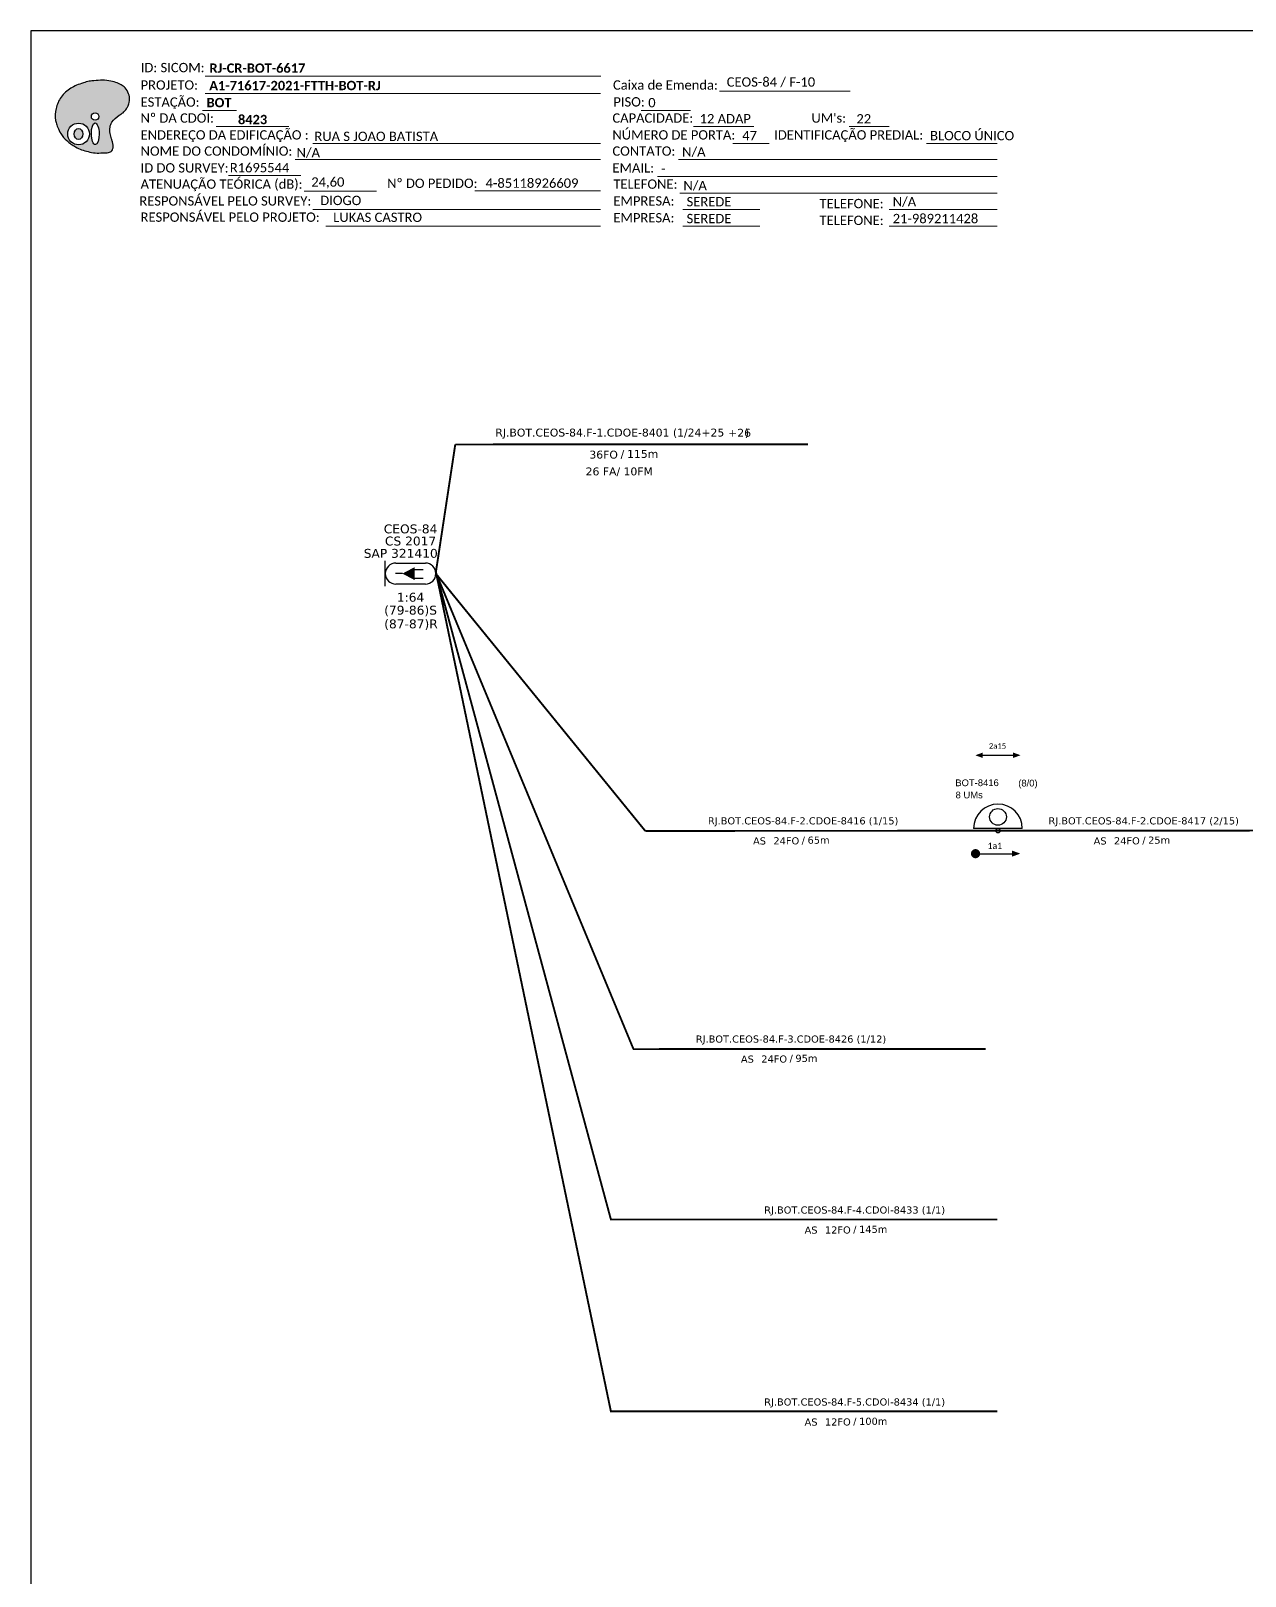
# Model space of a CAD drawing. Extents: x -89 to 749, y 705 to 1299.
# Drawn here: x -89.3 to 143.9, y 1002 to 1299 of the extents above; entities that cross this region are included whole.
import ezdxf
from ezdxf.enums import TextEntityAlignment as Align

# ---------------------------------------------------------------- set-up
doc = ezdxf.new("R2010")
doc.units = 0
for name, color, linetype, lineweight in [("20.0-LEGENDA DOS CDO'S", 1, 'Continuous', 0), ('20.2-CDO_POSTE', 1, 'Continuous', 5), ('40.1-ETIQUETAS', 1, 'Continuous', 20)]:
    doc.layers.add(name, color=color, linetype=linetype, lineweight=lineweight)
for name, color, linetype in [('20.4-CEOS', 1, 'Continuous'), ('CAP a instalar', 1, 'Continuous'), ('label_cabos', 7, 'Continuous'), ('SETA', 7, 'Continuous'), ('UNIFILAR', 7, 'Continuous')]:
    doc.layers.add(name, color=color, linetype=linetype)
doc.styles.add('ARIAL', font='arial.ttf')
doc.styles.add('siredit', font='verdana.ttf')
doc.styles.get("Standard").update_dxf_attribs({"font": 'arial.ttf'})
doc.styles.add('WMF-Calibri0', font='calibri.ttf')
doc.styles.add('WMF-Calibri1', font='calibrib.ttf')
doc.linetypes.add('FENCELINE1', pattern='A,0.25,-0.1,[133,ltypeshp.shx,S=0.1,R=0,X=-0.1,Y=0],-0.1,1', length=1.45)

# ---------------------------------------------------------------- blocks, each defined once
blk = doc.blocks.new('OI')
h = blk.add_hatch(color=40)
edge = h.paths.add_edge_path()
edge.add_spline(control_points=[(4.35, -0.67), (3.92, -0.99), (3.26, -1.5), (2.81, -2.59), (2.9, -3.5), (3.06, -4.27), (3.31, -4.85), (3.37, -5.39), (3.4, -5.88), (3.2, -6.4), (2.54, -6.61), (1.65, -6.63), (0.55, -6.67), (-0.56, -6.42), (-1.61, -6.14), (-2.77, -5.61), (-3.92, -4.77), (-4.89, -3.7), (-5.34, -2.65), (-5.6, -1.94), (-5.85, -0.96), (-5.71, 0.47), (-5.1, 2.02), (-4.14, 3.02), (-3.3, 3.61), (-2.37, 4.16), (-1.36, 4.44), (-0.56, 4.7), (0.79, 4.85), (2.24, 4.97), (3.79, 4.57), (4.67, 4.21), (5.44, 3.65), (5.76, 2.99), (6.03, 2.21), (6.01, 1.46), (5.72, 0.64), (5.31, 0.08), (4.88, -0.38), (4.51, -0.55), (4.35, -0.67)], knot_values=[0, 0, 0, 0, 1.60434, 2.417191, 3.427595, 4.282808, 4.776746, 5.304182, 5.888771, 6.258406, 6.858137, 7.79129, 8.986195, 10.124242, 11.187857, 12.242908, 13.953784, 15.414161, 16.515391, 17.349188, 17.675853, 19.552021, 21.515531, 22.568638, 23.63245, 24.621084, 25.782718, 26.745347, 27.142653, 29.870543, 31.004649, 31.921532, 32.709589, 33.801391, 34.042471, 35.192333, 35.971461, 36.628871, 37.254359, 37.836911, 37.836911, 37.836911, 37.836911], degree=3, periodic=0)
h.paths.add_polyline_path([(1.13, -0.87, -1), (-0.04, -0.87, -1)], flags=16)
edge = h.paths.add_edge_path(flags=16)
edge.add_ellipse((0.56, -3.59), major_axis=(-0.02, 1.71), ratio=0.361305, start_angle=0, end_angle=360)
h.paths.add_polyline_path([(-0.36, -3.62, -1), (-3.8, -3.62, -1)], flags=16)
edge = h.paths.add_edge_path(flags=0)
edge.add_ellipse((-2.08, -3.62), major_axis=(0, 0.885), ratio=0.758294, start_angle=0, end_angle=360)
at = {"color": 40}
for centre, radius in [((-2.08, -3.62), 1.72), ((0.54, -0.87), 0.587)]:
    blk.add_circle(centre, radius, dxfattribs=at)
blk.add_ellipse((0.56, -3.59), major_axis=(-0.02, 1.71), ratio=0.361305, dxfattribs=at)
blk.add_ellipse((-2.08, -3.62), major_axis=(0, 0.885), ratio=0.758294, start_param=-3.141592653589792, end_param=3.141592653589792, dxfattribs=at)
at = {"color": 40, "start_tangent": (-0.800898, -0.598801), "end_tangent": (-0.800898, -0.598801)}
blk.add_spline([(4.35, -0.67), (3.2, -1.78), (2.9, -2.54), (2.92, -3.55), (3.12, -4.38), (3.28, -4.85), (3.37, -5.37), (3.35, -5.95), (3.2, -6.29), (2.66, -6.55), (1.73, -6.63), (0.54, -6.62), (-0.58, -6.41), (-1.6, -6.11), (-2.56, -5.67), (-3.95, -4.67), (-4.89, -3.56), (-5.37, -2.56), (-5.64, -1.78), (-5.72, -1.46), (-5.63, 0.42), (-4.84, 2.22), (-4.13, 2.99), (-3.27, 3.62), (-2.4, 4.09), (-1.3, 4.47), (-0.37, 4.72), (0.02, 4.77), (2.75, 4.8), (3.85, 4.53), (4.69, 4.16), (5.31, 3.68), (5.85, 2.73), (5.93, 2.5), (5.94, 1.35), (5.67, 0.62), (5.29, 0.08), (4.84, -0.36), (4.35, -0.67)], degree=3, dxfattribs=at)
blk = doc.blocks.new('CARIMBO')
at = {"color": 7, "lineweight": 0}
for points in [[(35.66, -16.79), (111.64, -16.79)], [(134.48, -16.3), (159.61, -16.3)], [(35.15, -20.06), (41.7, -20.06)], [(119.43, -20.02), (128.92, -20.02)], [(37.81, -23.14), (51.75, -23.14)], [(129.48, -23.14), (141.1, -23.14)], [(159.42, -23.14), (167.09, -23.14)], [(56.38, -26.37), (111.64, -26.37)], [(137.07, -26.37), (144.01, -26.37)], [(174.24, -26.37), (187.8, -26.37)], [(52.97, -29.48), (111.64, -29.48)], [(126.6, -29.48), (187.83, -29.48)], [(40.13, -32.55), (54.07, -32.55)], [(54.67, -35.52), (68.61, -35.52)], [(122.56, -32.72), (187.83, -32.72)], [(126.84, -35.96), (187.83, -35.96)], [(56.38, -39.07), (111.64, -39.07)], [(127.45, -39.07), (142.25, -39.07)], [(167.06, -39.07), (187.83, -39.07)], [(58.87, -42.31), (111.64, -42.31)], [(127.45, -42.31), (142.25, -42.31)], [(167.06, -42.31), (187.83, -42.31)]]:
    blk.add_lwpolyline(points, dxfattribs=at)
at = {"color": 7, "xscale": 1.213923925163967, "yscale": 1.213923925163967, "zscale": 1.213923925163967, "rotation": 0.1532896023949059}
blk.add_blockref('OI', (13.86, -20.16), dxfattribs=at)
at = {"color": 7, "lineweight": 0, "style": 'WMF-Calibri0'}
for s, height, p in [('PROJETO:', 1.793, (23.26, -16.04)), ('Caixa de Emenda:', 1.7927, (114.02, -16.04)), ('ESTAÇÃO:', 1.793, (23.26, -19.32)), ('PISO:', 1.793, (114.09, -19.28)), ('Nº DA CDOI:', 1.7927, (23.26, -22.39)), ('CAPACIDADE:', 1.7927, (113.91, -22.39)), ("UM's:", 1.793, (152.15, -22.39)), ('ENDEREÇO DA EDIFICAÇÃO :', 1.7927, (23.26, -25.63)), ('NÚMERO DE PORTA:', 1.7927, (113.91, -25.63)), ('IDENTIFICAÇÃO PREDIAL:', 1.7927, (144.99, -25.63)), ('NOME DO CONDOMÍNIO:', 1.7927, (23.26, -28.74)), ('CONTATO:', 1.793, (113.91, -28.74)), ('ID DO SURVEY:', 1.7927, (23.26, -31.97)), ('EMAIL:', 1.793, (113.91, -31.97)), ('ATENUAÇÃO TEÓRICA (dB):', 1.7927, (23.26, -35.09)), ('TELEFONE:', 1.793, (114.09, -35.09)), ('RESPONSÁVEL PELO SURVEY:', 1.7927, (23.02, -38.32)), ('EMPRESA:', 1.793, (114.09, -38.32)), ('TELEFONE:', 1.793, (153.7, -38.83)), ('RESPONSÁVEL PELO PROJETO:', 1.7927, (23.26, -41.44)), ('EMPRESA:', 1.793, (114.09, -41.56)), ('TELEFONE:', 1.793, (153.7, -42.06))]:
    blk.add_text(s, height=height, dxfattribs=at).set_placement(p)
at = {"color": 7, "lineweight": 0, "flags": 8}
for tag, p, style in [('PROJ', (36.46, -16.13), 'WMF-Calibri1'), ('CEOS-XX', (135.87, -15.46), 'WMF-Calibri0'), ('EST', (35.94, -19.41), 'WMF-Calibri1'), ('PISO_PTR', (120.78, -19.42), 'WMF-Calibri0'), ('CAPAC.', (130.66, -22.52), 'WMF-Calibri0'), ("UC'S", (160.78, -22.54), 'WMF-Calibri0'), ('LOGRADOURO', (56.65, -25.91), 'WMF-Calibri0'), ('N°', (138.85, -25.77), 'WMF-Calibri0'), ('N°PREDIO', (174.94, -25.77), 'WMF-Calibri0'), ('NOME_DO_COND.', (53.23, -29.02), 'WMF-Calibri0'), ('NOME_DO_CONTATO', (127.3, -28.89), 'WMF-Calibri0'), ('_ID_', (40.39, -31.94), 'WMF-Calibri0'), ('EMAIL', (123.26, -32.12), 'WMF-Calibri0'), ('O_POTEN', (56.06, -34.68), 'WMF-Calibri0'), ('TELEFONE', (127.55, -35.36), 'WMF-Calibri0'), ('RES_SURVEY', (57.78, -38.23), 'WMF-Calibri0'), ('EMP_RESP_SURVEY', (128.16, -38.47), 'WMF-Calibri0'), ('CONT_RESP_SURVEY', (167.76, -38.47), 'WMF-Calibri0'), ('RES_PROJ', (60.27, -41.47), 'WMF-Calibri0'), ('EMP_RESP_PROJ', (128.16, -41.71), 'WMF-Calibri0'), ('CONT_RESP_PROJ', (167.76, -41.71), 'WMF-Calibri0')]:
    blk.add_attdef(tag, p, '', height=1.79, dxfattribs=dict(at, style=style))
at = {"color": 7, "lineweight": 0, "style": 'WMF-Calibri1', "flags": 8}
blk.add_attdef("N° CDO'S", text='', height=1.79, dxfattribs=at).set_placement((44.78, -22.68), align=Align.CENTER)
blk = doc.blocks.new('CEOS_RP_CT_DRT')
at = {"layer": '20.4-CEOS', "color": 0}
for p, q in [((-4.54, 1.19), (-1.19, 1.19)), ((-1.19, -1.19), (-4.54, -1.19))]:
    blk.add_line(p, q, dxfattribs=at)
for points in [[(-5.73, -1.43), (-5.73, 1.44)], [(-3.79, 0), (-4.59, 0)], [(-2.47, 0.48), (-1.45, 0.48)], [(-2.47, -0.52), (-1.45, -0.52)]]:
    blk.add_lwpolyline(points, dxfattribs=at)
blk.add_lwpolyline([(-3.79, 0, 0, 1.47, 0), (-2.41, 0, 1.47, 1.47, 0)], format="xyseb", dxfattribs=at)
for centre, start, end in [((-4.54, 0), 90, 270), ((-1.19, 0), 270, 90)]:
    blk.add_arc(centre, 1.19, start, end, dxfattribs=at)
at = {"layer": '20.4-CEOS', "color": 7, "style": 'siredit'}
for tag, p in [('Nº_DA_CEOS', (-2.86, 5.6)), ('LOCAL', (-2.86, 4.24)), ('SAP', (-2.86, 2.78)), ('RACIO_SPLITAGEM', (-2.86, -1.88)), ('FIBRAS_SPLITTER', (-2.86, -3.58)), ('FIBRAS_TOP_C', (-2.86, -5.08)), ('RESERVA_FINAIS', (-2.86, -6.39))]:
    blk.add_attdef(tag, text='', height=1.01, dxfattribs=at).set_placement(p, align=Align.TOP_CENTER)
blk = doc.blocks.new('CDOE-TEXTO PADRÃO')
at = {"layer": "20.0-LEGENDA DOS CDO'S", "color": 0, "style": 'ARIAL'}
for tag, p in [('CDO_N', (0.49, 7.39)), ('CORDOALHA', (0.5, 4.33)), ('SAP', (0.51, 1.67)), ('SPLITER_1', (0.59, -0.91)), ('SPLITER_2', (0.6, -3.55)), ('(XX-XX_F)S', (0.54, -8.29)), ('(XX-XX_L)S', (0.55, -10.83)), ('UMS', (0.55, -13.15))]:
    blk.add_attdef(tag, p, '', height=1.7, rotation=0.118, dxfattribs=at)
blk.add_attdef('FIBRAS_UTILIZADAS', text='', height=1.7, rotation=0.118, dxfattribs=at).set_placement((19.77, 7.43), align=Align.CENTER)
blk = doc.blocks.new('ETIQUETA_RS5F')
at = {"layer": '40.1-ETIQUETAS', "color": 0, "style": 'siredit'}
blk.add_text('/', height=1.5, dxfattribs=at).set_placement((1.58, -1.95), align=Align.MIDDLE_RIGHT)
for tag, p in [('ETIQUETA_R_PRIMARIA', (1.21, 4.1)), ('ETIQUETA_R_SECUNDARIA', (1.21, 2.1)), ('F_ATIVAS/F_MORTAS', (1.14, -4.24))]:
    blk.add_attdef(tag, text='', height=1.5, dxfattribs=at).set_placement(p, align=Align.MIDDLE_CENTER)
for tag, p in [('TIPO_CABO', (-6.58, -2.12)), ('CAP_CABO', (0.4, -2.09))]:
    blk.add_attdef(tag, text='', height=1.5, dxfattribs=at).set_placement(p, align=Align.MIDDLE_RIGHT)
blk.add_attdef('METROS', text='', height=1.5, dxfattribs=at).set_placement((2.14, -1.95), align=Align.MIDDLE_LEFT)
for tag, p in [('FUSÃO_1', (0.85, -8.39)), ('FUSÃO_2', (0.85, -10.6)), ('FUSÃO_3', (0.85, -12.93)), ('FUSÃO_4', (0.85, -15.14)), ('FUSÃO_5', (0.85, -17.16))]:
    blk.add_attdef(tag, text='', height=1.5, dxfattribs=at).set_placement(p, align=Align.CENTER)
blk = doc.blocks.new('SAN')
at = {"layer": 'SETA'}
blk.add_lwpolyline([(-2.58, 0), (6.02, 0)], dxfattribs=at)
for points in [[(-2.1, -0.66), (-3.93, 0), (-2.1, 0.67)], [(5.33, 0.68), (7.16, 0.01), (5.33, -0.65)]]:
    blk.add_solid(points, dxfattribs=at)

msp = doc.modelspace()

# ---------------------------------------------------------------- linework, layer by layer
msp.add_lwpolyline([(-89.32, 705.02), (749.25, 705.02), (749.25, 1299.02), (-89.32, 1299.02), (-89.32, 705.02)])
at = {"color": 7, "lineweight": 0}
for points in [[(-55.82, 1290.33), (20.16, 1290.33)], [(-4.01, 1268.26), (20.14, 1268.26)]]:
    msp.add_lwpolyline(points, dxfattribs=at)
at = {"color": 7, "const_width": 0.885}
msp.add_lwpolyline([(91.72, 1140.88, 1), (92.6, 1140.88, 1)], format="xyb", close=True, dxfattribs=at)
at = {"layer": 'CAP a instalar', "color": 7, "linetype": 'FENCELINE1', "ltscale": 7, "const_width": 0.366}
for points in [[(-11.53, 1194.9), (-7.79, 1219.53)], [(-7.79, 1219.53), (59.97, 1219.58)], [(-11.53, 1195.1), (22.11, 1070.57), (96.38, 1070.57)], [(-11.53, 1195.1), (22.11, 1033.67), (96.38, 1033.67)], [(26.45, 1103.31), (-11.53, 1194.9)], [(-11.53, 1194.71), (28.71, 1145.25)], [(28.71, 1145.25), (96.47, 1145.29)], [(96.47, 1145.29), (152.98, 1145.33)], [(26.38, 1103.31), (94.14, 1103.35)]]:
    msp.add_lwpolyline(points, dxfattribs=at)
at = {"layer": 'label_cabos', "color": 7}
msp.add_line((101.13, 1145.73), (91.8, 1145.73), dxfattribs=at)
for centre, radius in [((96.47, 1147.94), 1.61), ((96.47, 1145.29), 0.432)]:
    msp.add_circle(centre, radius, dxfattribs=at)
msp.add_arc((96.47, 1145.73), 4.67, 0, 180, dxfattribs=at)
at = {"layer": 'SETA', "color": 7}
msp.add_lwpolyline([(92.16, 1140.88), (99.77, 1140.88)], dxfattribs=at)
msp.add_solid([(99.16, 1141.48), (100.78, 1140.89), (99.16, 1140.3)], dxfattribs=at)

# ---------------------------------------------------------------- block references
ref = msp.add_blockref('CARIMBO', (-91.51, 1303.77))
ref.add_attrib('PROJ', 'A1-71617-2021-FTTH-BOT-RJ', (-55.05, 1287.63), dxfattribs={"color": 7, "lineweight": 0, "height": 1.7927, "style": 'WMF-Calibri1'})
ref.add_attrib('EST', 'BOT', (-55.57, 1284.35), dxfattribs={"color": 7, "lineweight": 0, "height": 1.793, "style": 'WMF-Calibri1'})
ref.add_attrib("N° CDO'S", '8423', dxfattribs={"color": 7, "lineweight": 0, "height": 1.793, "style": 'WMF-Calibri1'}).set_placement((-46.73, 1281.09), align=Align.CENTER)
ref.add_attrib('LOGRADOURO', 'RUA S JOAO BATISTA', (-34.86, 1277.86), dxfattribs={"color": 7, "lineweight": 0, "height": 1.7927, "style": 'WMF-Calibri0'})
ref.add_attrib('NOME_DO_COND.', 'N/A', (-38.28, 1274.74), dxfattribs={"color": 7, "lineweight": 0, "height": 1.793, "style": 'WMF-Calibri0'})
ref.add_attrib('_ID_', 'R1695544', (-51.11, 1271.83), dxfattribs={"color": 7, "lineweight": 0, "height": 1.793, "style": 'WMF-Calibri0'})
ref.add_attrib('O_POTEN', '24,60', (-35.45, 1269.09), dxfattribs={"color": 7, "lineweight": 0, "height": 1.793, "style": 'WMF-Calibri0'})
ref.add_attrib('RES_SURVEY', 'DIOGO', (-33.73, 1265.54), dxfattribs={"color": 7, "lineweight": 0, "height": 1.793, "style": 'WMF-Calibri0'})
ref.add_attrib('RES_PROJ', 'LUKAS CASTRO', (-31.24, 1262.3), dxfattribs={"color": 7, "lineweight": 0, "height": 1.7927, "style": 'WMF-Calibri0'})
ref.add_attrib('CEOS-XX', 'CEOS-84 / F-10', (44.36, 1288.31), dxfattribs={"color": 7, "lineweight": 0, "height": 1.7927, "style": 'WMF-Calibri0'})
ref.add_attrib('CAPAC.', '12 ADAP', (39.15, 1281.25), dxfattribs={"color": 7, "lineweight": 0, "height": 1.793, "style": 'WMF-Calibri0'})
ref.add_attrib("UC'S", '22', (69.27, 1281.23), dxfattribs={"color": 7, "lineweight": 0, "height": 1.793, "style": 'WMF-Calibri0'})
ref.add_attrib('PISO_PTR', '0', (29.28, 1284.34), dxfattribs={"color": 7, "lineweight": 0, "height": 1.79, "style": 'WMF-Calibri0'})
ref.add_attrib('N°', '47', (47.34, 1278), dxfattribs={"color": 7, "lineweight": 0, "height": 1.793, "style": 'WMF-Calibri0'})
ref.add_attrib('N°PREDIO', 'BLOCO ÚNICO', (83.43, 1278), dxfattribs={"color": 7, "lineweight": 0, "height": 1.7927, "style": 'WMF-Calibri0'})
ref.add_attrib('NOME_DO_CONTATO', 'N/A', (35.79, 1274.88), dxfattribs={"color": 7, "lineweight": 0, "height": 1.793, "style": 'WMF-Calibri0'})
ref.add_attrib('EMAIL', '-', (31.75, 1271.65), dxfattribs={"color": 7, "lineweight": 0, "height": 1.79, "style": 'WMF-Calibri0'})
ref.add_attrib('TELEFONE', 'N/A', (36.04, 1268.41), dxfattribs={"color": 7, "lineweight": 0, "height": 1.793, "style": 'WMF-Calibri0'})
ref.add_attrib('EMP_RESP_SURVEY', 'SEREDE', (36.65, 1265.3), dxfattribs={"color": 7, "lineweight": 0, "height": 1.793, "style": 'WMF-Calibri0'})
ref.add_attrib('EMP_RESP_PROJ', 'SEREDE', (36.65, 1262.06), dxfattribs={"color": 7, "lineweight": 0, "height": 1.793, "style": 'WMF-Calibri0'})
ref.add_attrib('CONT_RESP_SURVEY', 'N/A', (76.25, 1265.3), dxfattribs={"color": 7, "lineweight": 0, "height": 1.793, "style": 'WMF-Calibri0'})
ref.add_attrib('CONT_RESP_PROJ', '21-989211428', (76.25, 1262.06), dxfattribs={"color": 7, "lineweight": 0, "height": 1.7927, "style": 'WMF-Calibri0'})
at = {"layer": '20.2-CDO_POSTE', "color": 7}
ref = msp.add_blockref('CDOE-TEXTO PADRÃO', (93.84, 1145.17), dxfattribs=dict(at, xscale=0.76235294342041, yscale=0.76235294342041, zscale=0.7623529411764703))
ref.add_attrib('CDO_N', 'BOT-8416', (88.28, 1153.85), dxfattribs={"layer": "20.0-LEGENDA DOS CDO'S", "color": 0, "height": 1.296, "rotation": 0.118, "style": 'ARIAL'})
ref.add_attrib('CORDOALHA', '8 UMs', (88.33, 1151.51), dxfattribs={"layer": "20.0-LEGENDA DOS CDO'S", "color": 0, "height": 1.296, "rotation": 0.118, "style": 'ARIAL'})
ref.add_attrib('FIBRAS_UTILIZADAS', '       (8/0)', dxfattribs={"layer": "20.0-LEGENDA DOS CDO'S", "color": 0, "height": 1.2959, "rotation": 0.118, "style": 'ARIAL'}).set_placement((100.47, 1153.79), align=Align.CENTER)
at = {"layer": '20.4-CEOS', "color": 7}
ref = msp.add_blockref('CEOS_RP_CT_DRT', (-11.52, 1194.71), dxfattribs=dict(at, xscale=1.695424154693005, yscale=1.695424154693005, zscale=1.695424150588234))
ref.add_attrib('Nº_DA_CEOS', 'CEOS-84', dxfattribs={"color": 7, "height": 1.712, "style": 'siredit'}).set_placement((-16.38, 1204.16), align=Align.TOP_CENTER)
ref.add_attrib('LOCAL', 'CS 2017', dxfattribs={"color": 7, "height": 1.712, "style": 'siredit'}).set_placement((-16.38, 1201.83), align=Align.TOP_CENTER)
ref.add_attrib('SAP', 'SAP 321410', dxfattribs={"color": 7, "height": 1.712, "style": 'siredit'}).set_placement((-18.27, 1199.46), align=Align.TOP_CENTER)
ref.add_attrib('RACIO_SPLITAGEM', '1:64', dxfattribs={"color": 7, "height": 1.712, "style": 'siredit'}).set_placement((-16.38, 1191.02), align=Align.TOP_CENTER)
ref.add_attrib('FIBRAS_SPLITTER', '(79-86)S', dxfattribs={"color": 7, "height": 1.712, "style": 'siredit'}).set_placement((-16.38, 1188.54), align=Align.TOP_CENTER)
ref.add_attrib('RESERVA_FINAIS', '(87-87)R', dxfattribs={"color": 7, "height": 1.712, "style": 'siredit'}).set_placement((-16.3, 1185.9), align=Align.TOP_CENTER)
at = {"layer": '40.1-ETIQUETAS', "color": 7}
ref = msp.add_blockref('ETIQUETA_RS5F', (57.95, 1145.27), dxfattribs=dict(at, xscale=0.9148235176461657, yscale=0.9148235176461657, zscale=0.9148235176470577))
ref.add_attrib('ETIQUETA_R_SECUNDARIA', 'RJ.BOT.CEOS-84.F-2.CDOE-8416 (1/15)', dxfattribs={"color": 0, "height": 1.3722, "style": 'siredit'}).set_placement((59.04, 1147.19), align=Align.MIDDLE_CENTER)
ref.add_attrib('TIPO_CABO', 'AS', dxfattribs={"color": 0, "height": 1.372, "style": 'siredit'}).set_placement((51.9, 1143.33), align=Align.MIDDLE_RIGHT)
ref.add_attrib('CAP_CABO', '24FO', dxfattribs={"color": 0, "height": 1.372, "style": 'siredit'}).set_placement((58.29, 1143.35), align=Align.MIDDLE_RIGHT)
ref.add_attrib('METROS', '65m', dxfattribs={"color": 0, "height": 1.372, "style": 'siredit'}).set_placement((59.89, 1143.48), align=Align.MIDDLE_LEFT)
ref = msp.add_blockref('ETIQUETA_RS5F', (123.39, 1145.27), dxfattribs=dict(at, xscale=0.9148235176461657, yscale=0.9148235176461657, zscale=0.9148235176470577))
ref.add_attrib('ETIQUETA_R_SECUNDARIA', 'RJ.BOT.CEOS-84.F-2.CDOE-8417 (2/15)', dxfattribs={"color": 0, "height": 1.3722, "style": 'siredit'}).set_placement((124.47, 1147.19), align=Align.MIDDLE_CENTER)
ref.add_attrib('TIPO_CABO', 'AS', dxfattribs={"color": 0, "height": 1.372, "style": 'siredit'}).set_placement((117.33, 1143.33), align=Align.MIDDLE_RIGHT)
ref.add_attrib('CAP_CABO', '24FO', dxfattribs={"color": 0, "height": 1.372, "style": 'siredit'}).set_placement((123.72, 1143.35), align=Align.MIDDLE_RIGHT)
ref.add_attrib('METROS', '25m', dxfattribs={"color": 0, "height": 1.372, "style": 'siredit'}).set_placement((125.32, 1143.48), align=Align.MIDDLE_LEFT)
ref = msp.add_blockref('ETIQUETA_RS5F', (55.62, 1103.33), dxfattribs=dict(at, xscale=0.9148235176461657, yscale=0.9148235176461657, zscale=0.9148235176470577))
ref.add_attrib('ETIQUETA_R_SECUNDARIA', 'RJ.BOT.CEOS-84.F-3.CDOE-8426 (1/12)', dxfattribs={"color": 0, "height": 1.3722, "style": 'siredit'}).set_placement((56.71, 1105.25), align=Align.MIDDLE_CENTER)
ref.add_attrib('TIPO_CABO', 'AS', dxfattribs={"color": 0, "height": 1.372, "style": 'siredit'}).set_placement((49.57, 1101.39), align=Align.MIDDLE_RIGHT)
ref.add_attrib('CAP_CABO', '24FO', dxfattribs={"color": 0, "height": 1.372, "style": 'siredit'}).set_placement((55.96, 1101.41), align=Align.MIDDLE_RIGHT)
ref.add_attrib('METROS', '95m', dxfattribs={"color": 0, "height": 1.372, "style": 'siredit'}).set_placement((57.56, 1101.54), align=Align.MIDDLE_LEFT)
ref = msp.add_blockref('ETIQUETA_RS5F', (67.85, 1070.47), dxfattribs=dict(at, xscale=0.9148235176468784, yscale=0.9148235176468784, zscale=0.9148235176468784))
ref.add_attrib('ETIQUETA_R_SECUNDARIA', 'RJ.BOT.CEOS-84.F-4.CDOI-8433 (1/1)', dxfattribs={"color": 0, "height": 1.3722, "style": 'siredit'}).set_placement((68.94, 1072.39), align=Align.MIDDLE_CENTER)
ref.add_attrib('TIPO_CABO', 'AS', dxfattribs={"color": 0, "height": 1.372, "style": 'siredit'}).set_placement((61.8, 1068.53), align=Align.MIDDLE_RIGHT)
ref.add_attrib('CAP_CABO', '12FO', dxfattribs={"color": 0, "height": 1.372, "style": 'siredit'}).set_placement((68.19, 1068.55), align=Align.MIDDLE_RIGHT)
ref.add_attrib('METROS', '145m', dxfattribs={"color": 0, "height": 1.372, "style": 'siredit'}).set_placement((69.79, 1068.68), align=Align.MIDDLE_LEFT)
ref = msp.add_blockref('ETIQUETA_RS5F', (67.85, 1033.57), dxfattribs=dict(at, xscale=0.9148235176468784, yscale=0.9148235176468784, zscale=0.9148235176468784))
ref.add_attrib('ETIQUETA_R_SECUNDARIA', 'RJ.BOT.CEOS-84.F-5.CDOI-8434 (1/1)', dxfattribs={"color": 0, "height": 1.3722, "style": 'siredit'}).set_placement((68.94, 1035.49), align=Align.MIDDLE_CENTER)
ref.add_attrib('TIPO_CABO', 'AS', dxfattribs={"color": 0, "height": 1.372, "style": 'siredit'}).set_placement((61.8, 1031.63), align=Align.MIDDLE_RIGHT)
ref.add_attrib('CAP_CABO', '12FO', dxfattribs={"color": 0, "height": 1.372, "style": 'siredit'}).set_placement((68.19, 1031.65), align=Align.MIDDLE_RIGHT)
ref.add_attrib('METROS', '100m', dxfattribs={"color": 0, "height": 1.372, "style": 'siredit'}).set_placement((69.79, 1031.78), align=Align.MIDDLE_LEFT)
at = {"layer": 'UNIFILAR', "color": 7, "lineweight": -3, "xscale": 0.784313725490196, "yscale": 0.784313725490196, "zscale": 0.784313725490196}
msp.add_blockref('SAN', (95.2, 1159.79), dxfattribs=at)

# ---------------------------------------------------------------- texts
at = {"color": 7, "lineweight": 0, "style": 'WMF-Calibri0'}
for s, p in [('ID: SICOM: ', (-68.22, 1291.08)), ('Nº DO PEDIDO:', (-20.88, 1268.84))]:
    msp.add_text(s, height=1.7927, dxfattribs=at).set_placement(p)
at = {"color": 7, "attachment_point": 5}
for s, insert, char_height, width in [('\\pxt12;\\C7;\\fCalibri|b0|i0|c0|p34;2a15', (96.38, 1161.57), 1.0667, 19.8892), ('\\C7;\\fCalibri|b0|i0|c0|p34;1a1', (95.87, 1142.39), 1.2033, 22.4364)]:
    msp.add_mtext(s, dxfattribs=dict(at, insert=insert, char_height=char_height, width=width))
at = {"color": 7, "lineweight": 0, "flags": 8}
for tag, p, s, style in [('RJ-CR-BOT-6617', (-55.02, 1290.98), 'RJ-CR-BOT-6617', 'WMF-Calibri1'), ('4-85118926609', (-1.97, 1268.87), '4-85118926609', 'WMF-Calibri0')]:
    msp.add_attdef(tag, p, s, height=1.7927, dxfattribs=dict(at, style=style))
at = {"layer": '40.1-ETIQUETAS', "color": 7, "style": 'siredit'}
msp.add_text('RJ.BOT.CEOS-84.F-1.CDOE-8401 (1/24+25      )', height=1.5157, dxfattribs=at).set_placement((24.28, 1221.82), align=Align.MIDDLE_CENTER)
for s, height, p in [('+26', 1.516, (49.03, 1221.78)), ('36FO', 1.516, (23.45, 1217.58)), ('/', 1.52, (24.68, 1217.72)), ('26 FA/ 10FM', 1.5157, (30.17, 1214.35))]:
    msp.add_text(s, height=height, dxfattribs=at).set_placement(p, align=Align.MIDDLE_RIGHT)
msp.add_text('115m', height=1.516, dxfattribs=at).set_placement((25.21, 1217.72), align=Align.MIDDLE_LEFT)

doc.saveas('drawing.dxf')
